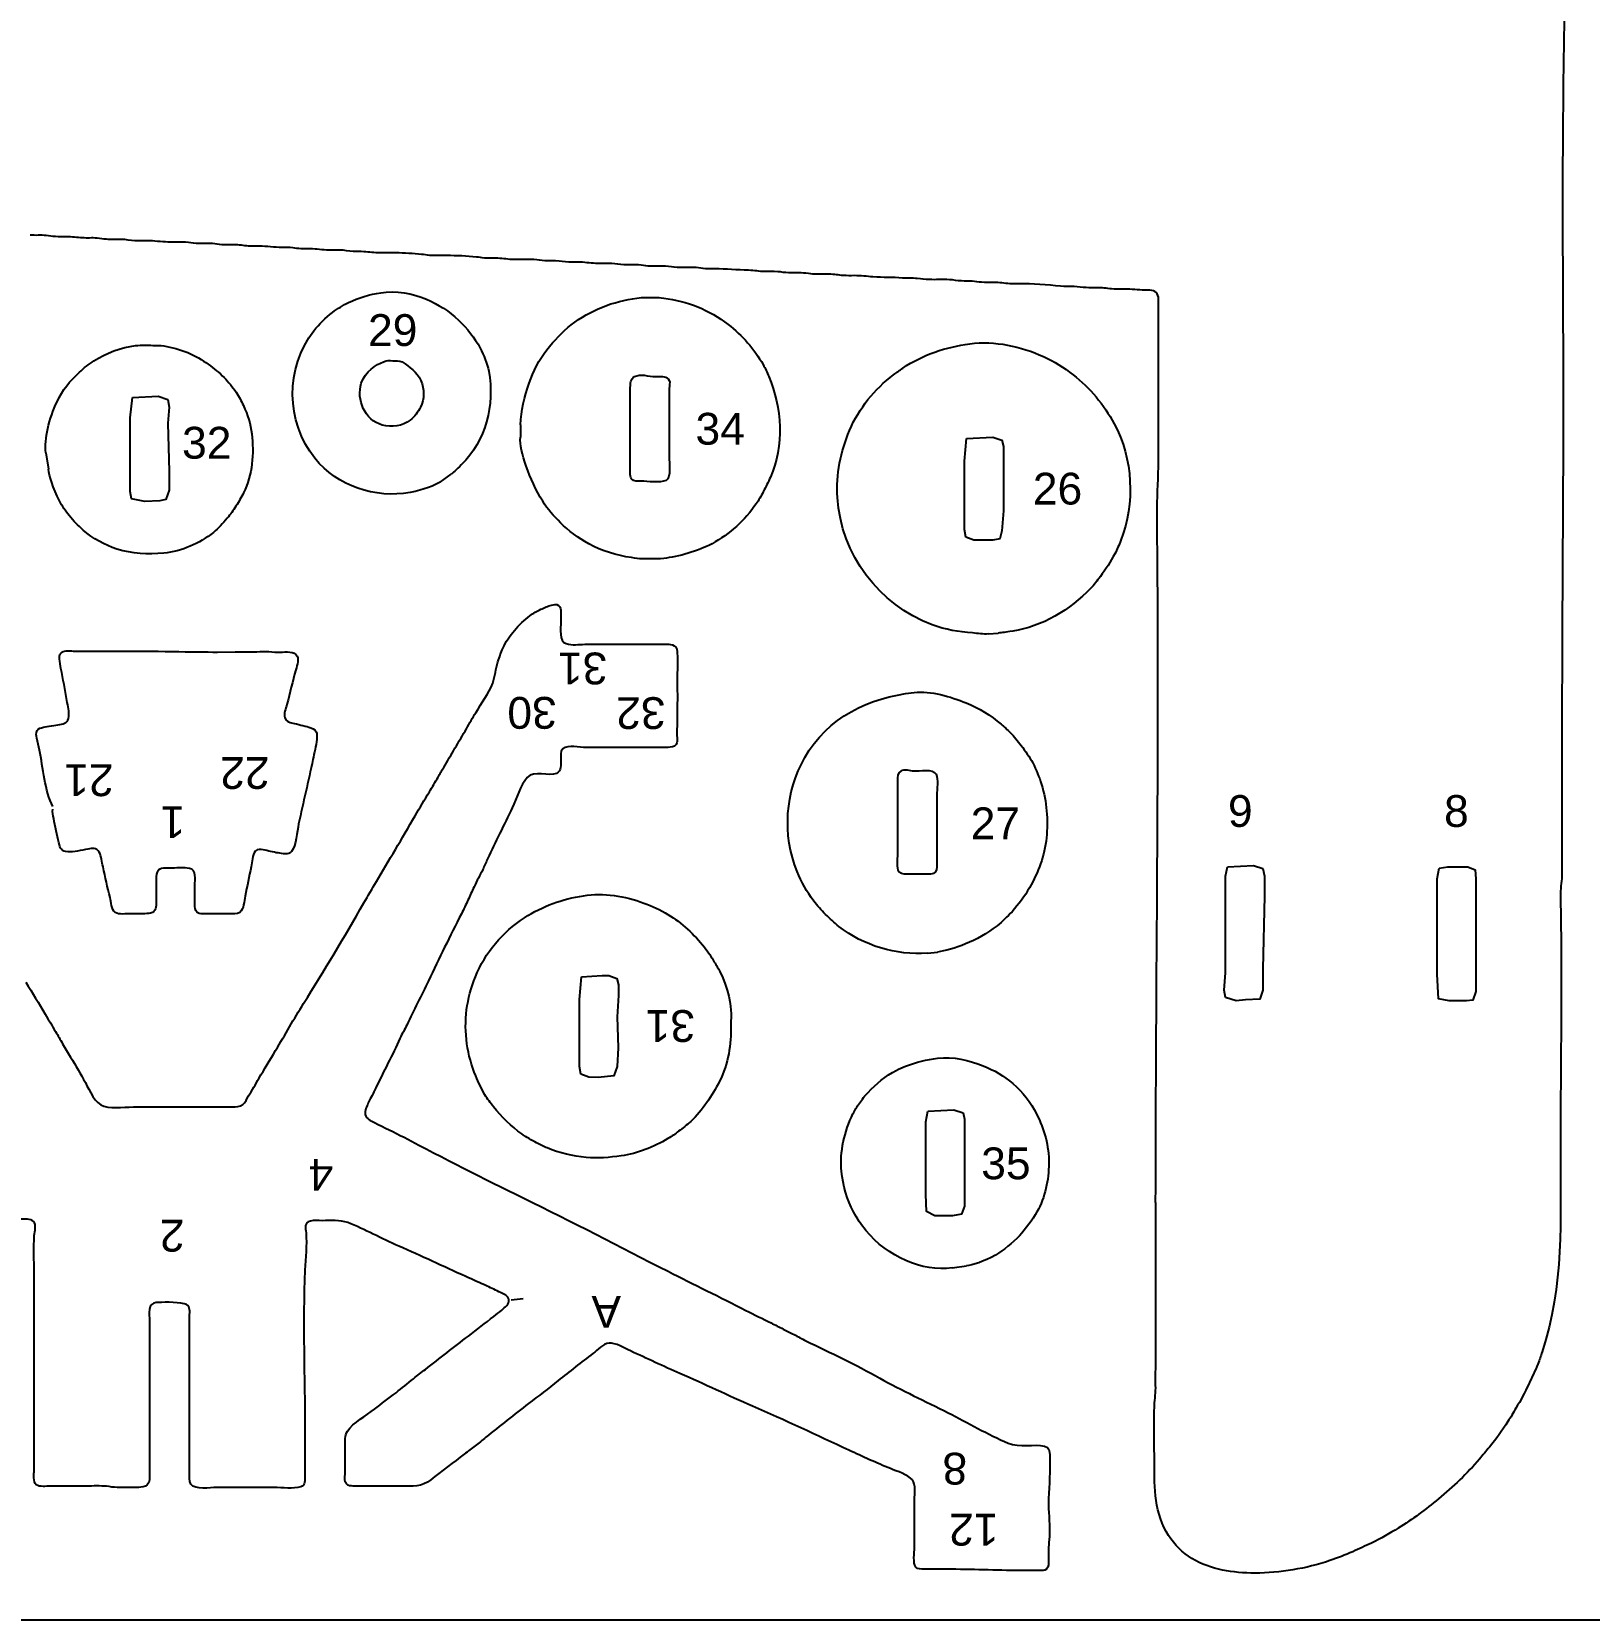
# Model space of a CAD drawing. Header units: millimetres. Extents: x 0 to 325, y 0 to 235.
# Drawn here: x 61.4 to 183.9, y 0 to 124.9 of the extents above; entities that cross this region are included whole.
import ezdxf
from ezdxf.enums import TextEntityAlignment as Align

# ---------------------------------------------------------------- set-up
doc = ezdxf.new("R2010")
doc.units = ezdxf.units.MM
for name, color, linetype in [('Cut', 7, 'Continuous'), ('Stege', 5, 'Continuous'), ('Text', 1, 'Continuous')]:
    doc.layers.add(name, color=color, linetype=linetype)
doc.styles.add('textstyle20', font='')
doc.styles.add('textstyle21', font='')
doc.styles.add('textstyle22', font='')
doc.styles.add('textstyle4', font='')
doc.styles.add('textstyle50', font='')
doc.styles.add('textstyle51', font='')
doc.styles.add('textstyle52', font='')
doc.styles.add('textstyle53', font='')
doc.styles.add('textstyle54', font='')
doc.styles.add('textstyle55', font='')
doc.styles.add('textstyle56', font='')
doc.styles.add('textstyle57', font='')
doc.styles.add('textstyle59', font='')
doc.styles.add('textstyle60', font='')
doc.styles.add('textstyle64', font='')
doc.styles.add('textstyle66', font='')
doc.styles.add('textstyle67', font='')
doc.styles.add('textstyle71', font='')
doc.styles.add('textstyle72', font='')
doc.styles.add('textstyle73', font='')
doc.styles.get('textstyle20').set_extended_font_data('Arial')
doc.styles.get('textstyle21').set_extended_font_data('Arial')
doc.styles.get('textstyle22').set_extended_font_data('Arial')
doc.styles.get('textstyle4').set_extended_font_data('Arial')
doc.styles.get('textstyle50').set_extended_font_data('Arial')
doc.styles.get('textstyle51').set_extended_font_data('Arial')
doc.styles.get('textstyle52').set_extended_font_data('Arial')
doc.styles.get('textstyle53').set_extended_font_data('Arial')
doc.styles.get('textstyle54').set_extended_font_data('Arial')
doc.styles.get('textstyle55').set_extended_font_data('Arial')
doc.styles.get('textstyle56').set_extended_font_data('Arial')
doc.styles.get('textstyle57').set_extended_font_data('Arial')
doc.styles.get('textstyle59').set_extended_font_data('Arial')
doc.styles.get('textstyle60').set_extended_font_data('Arial')
doc.styles.get('textstyle64').set_extended_font_data('Arial')
doc.styles.get('textstyle66').set_extended_font_data('Arial')
doc.styles.get('textstyle67').set_extended_font_data('Arial')
doc.styles.get('textstyle71').set_extended_font_data('Arial')
doc.styles.get('textstyle72').set_extended_font_data('Arial')
doc.styles.get('textstyle73').set_extended_font_data('Arial')

msp = doc.modelspace()

# ---------------------------------------------------------------- linework, layer by layer
at = {"layer": 'Cut'}
for p, q in [((136.66, 77.56), (137.4, 77.63)), ((325, 0), (0, 0))]:
    msp.add_line(p, q, dxfattribs=at)
for points in [[(69.3, 96.15), (71.34, 96.25), (72.08, 96.01), (72.19, 95.41), (72.09, 94.15), (72.19, 90.35), (72.19, 88.88), (71.94, 88.14), (71.45, 88.03), (70.29, 87.97), (69.24, 88.2), (69.13, 88.77), (69.13, 89.82), (69.13, 94.57)], [(134.93, 92.94), (136.98, 93.04), (137.71, 92.8), (137.82, 92.31), (137.82, 91.25), (137.82, 87.25), (137.71, 85.67), (137.55, 85.04), (136.98, 84.93), (135.5, 84.93), (134.87, 85.17), (134.76, 85.77), (134.76, 86.72), (134.76, 91.15)], [(155.46, 59.25), (157.5, 59.36), (158.24, 59.11), (158.35, 58.51), (158.35, 56.93), (158.24, 51.24), (158.24, 49.55), (158, 48.83), (156.87, 48.78), (156.13, 48.71), (155.29, 48.97), (155.19, 49.55), (155.29, 50.92), (155.29, 56.93), (155.29, 58.51)], [(172.11, 59.14), (172.79, 59.25), (173.42, 59.25), (174.37, 59.25), (174.94, 59.01), (175, 58.3), (175, 56.72), (175, 51.03), (175, 49.45), (174.76, 48.77), (174.26, 48.71), (172.89, 48.71), (172.05, 48.88), (171.95, 50.82), (171.95, 55.98), (171.95, 58.3)], [(104.64, 50.6), (106.27, 50.71), (106.79, 50.7), (107.42, 50.46), (107.53, 49.97), (107.53, 49.12), (107.43, 47.44), (107.52, 45.01), (107.43, 43.54), (107.18, 42.8), (105.95, 42.69), (105.21, 42.7), (104.58, 42.94), (104.47, 43.54), (104.47, 44.49), (104.47, 48.81)], [(131.87, 40.03), (133.92, 40.14), (134.65, 39.89), (134.76, 39.4), (134.76, 38.34), (134.76, 34.23), (134.76, 32.55), (134.52, 31.93), (133.81, 31.81), (133.08, 31.81), (132.44, 31.81), (131.77, 32.14), (131.71, 33.49), (131.71, 36.97), (131.71, 39.19)]]:
    msp.add_lwpolyline(points, close=True, dxfattribs=at)
for points in [[(111.52, 96.22), (111.52, 91.48)], [(108.47, 91.16), (108.47, 95.27)], [(110.07, 68.63), (105.01, 68.63)], [(129.52, 60.25), (129.52, 64.15)], [(132.58, 64.89), (132.58, 60.99)], [(149.81, 20.57), (149.81, 29.01), (149.81, 31.64)], [(61.57, 11.81), (61.57, 15.29), (61.57, 27.31)], [(99.1, 25.2), (100.05, 25.31)], [(70.64, 23.73), (70.64, 21.62), (70.64, 14.03)], [(73.8, 11.6), (73.8, 13.71), (73.8, 21.51)], [(65.69, 10.55), (62.84, 10.55)], [(90.46, 10.55), (87.61, 10.55)], [(130.83, 5.7), (130.83, 9.49)]]:
    msp.add_lwpolyline(points, dxfattribs=at)
for points in [[(182.07, 177.43), (182.07, 157.95), (182.09, 138.51), (181.87, 120.78)], [(181.85, 119.03), (181.74, 109.76), (181.9, 100.48), (181.85, 91.2)], [(62.52, 108.9), (62.11, 108.93), (61.67, 108.89), (61.26, 108.93)], [(63.26, 108.81), (63, 108.83), (62.79, 108.88), (62.52, 108.9)], [(64.1, 108.8), (63.81, 108.8), (63.55, 108.79), (63.26, 108.81)], [(65.37, 108.71), (64.93, 108.74), (64.58, 108.8), (64.1, 108.8)], [(66.53, 108.69), (66.1, 108.72), (65.77, 108.68), (65.37, 108.71)], [(67.27, 108.6), (67.01, 108.62), (66.8, 108.67), (66.53, 108.69)], [(68.43, 108.59), (68.02, 108.6), (67.63, 108.58), (67.27, 108.6)], [(69.48, 108.49), (69.14, 108.5), (68.8, 108.58), (68.43, 108.59)], [(70.22, 108.49), (69.95, 108.49), (69.74, 108.48), (69.48, 108.49)], [(71.9, 108.39), (71.33, 108.43), (70.84, 108.49), (70.22, 108.49)], [(73.49, 108.38), (72.96, 108.4), (72.41, 108.35), (71.9, 108.39)], [(74.33, 108.28), (74.04, 108.3), (73.78, 108.36), (73.49, 108.38)], [(75.59, 108.26), (75.15, 108.3), (74.76, 108.25), (74.33, 108.28)], [(76.33, 108.17), (76.07, 108.18), (75.85, 108.23), (75.59, 108.26)], [(77.28, 108.17), (76.93, 108.17), (76.65, 108.16), (76.33, 108.17)], [(78.44, 108.07), (78.05, 108.1), (77.7, 108.17), (77.28, 108.17)], [(79.28, 108.06), (78.99, 108.06), (78.72, 108.05), (78.44, 108.07)], [(81.08, 107.96), (80.46, 107.96), (79.89, 108.06), (79.28, 108.06)], [(81.92, 107.93), (81.66, 107.96), (81.34, 107.96), (81.08, 107.96)], [(82.55, 107.86), (82.32, 107.87), (82.13, 107.9), (81.92, 107.93)], [(83.29, 107.85), (83.02, 107.85), (82.81, 107.84), (82.55, 107.86)], [(84.77, 107.75), (84.25, 107.75), (83.81, 107.85), (83.29, 107.85)], [(85.61, 107.75), (85.32, 107.75), (85.07, 107.74), (84.77, 107.75)], [(86.66, 107.65), (86.3, 107.66), (85.98, 107.74), (85.61, 107.75)], [(87.51, 107.62), (87.22, 107.65), (86.95, 107.63), (86.66, 107.65)], [(88.77, 107.54), (88.34, 107.54), (87.95, 107.58), (87.51, 107.62)], [(90.04, 107.53), (89.58, 107.55), (89.19, 107.54), (88.77, 107.54)], [(92.04, 107.41), (91.42, 107.47), (90.67, 107.52), (90.04, 107.53)], [(92.67, 107.33), (92.45, 107.35), (92.26, 107.39), (92.04, 107.41)], [(94.04, 107.32), (93.59, 107.33), (93.09, 107.31), (92.67, 107.33)], [(96.36, 107.2), (95.67, 107.27), (94.75, 107.32), (94.04, 107.32)], [(96.99, 107.12), (96.77, 107.14), (96.58, 107.18), (96.36, 107.2)], [(98.05, 107.11), (97.67, 107.13), (97.34, 107.1), (96.99, 107.12)], [(99.31, 107.01), (98.88, 107.01), (98.48, 107.09), (98.05, 107.11)], [(100.89, 107), (100.36, 107.04), (99.84, 107.01), (99.31, 107.01)], [(101.74, 106.91), (101.45, 106.92), (101.19, 106.98), (100.89, 107)], [(102.58, 106.9), (102.29, 106.91), (102.03, 106.89), (101.74, 106.91)], [(103.64, 106.81), (103.27, 106.83), (102.98, 106.9), (102.58, 106.9)], [(104.37, 106.8), (104.12, 106.8), (103.89, 106.79), (103.64, 106.81)], [(105.74, 106.7), (105.28, 106.73), (104.85, 106.8), (104.37, 106.8)], [(107.01, 106.69), (106.58, 106.71), (106.17, 106.67), (105.74, 106.7)], [(107.96, 106.59), (107.63, 106.6), (107.36, 106.67), (107.01, 106.69)], [(109.33, 106.57), (108.75, 106.62), (108.45, 106.57), (107.96, 106.59)], [(110.07, 106.48), (109.79, 106.5), (109.6, 106.54), (109.33, 106.57)], [(111.23, 106.48), (110.8, 106.49), (110.43, 106.47), (110.07, 106.48)], [(112.17, 106.38), (111.85, 106.41), (111.56, 106.47), (111.23, 106.48)], [(113.65, 106.37), (113.16, 106.4), (112.66, 106.35), (112.17, 106.38)], [(114.39, 106.28), (114.13, 106.3), (113.91, 106.35), (113.65, 106.37)], [(115.13, 106.27), (114.87, 106.27), (114.64, 106.26), (114.39, 106.28)], [(117.76, 106.16), (116.9, 106.18), (115.98, 106.27), (115.13, 106.27)], [(119.03, 106.06), (118.58, 106.06), (118.27, 106.15), (117.76, 106.16)], [(120.08, 106.05), (119.65, 106.08), (119.43, 106.05), (119.03, 106.06)], [(120.92, 105.96), (120.62, 105.97), (120.39, 106.03), (120.08, 106.05)], [(122.29, 105.93), (121.77, 105.98), (121.4, 105.94), (120.92, 105.96)], [(123.03, 105.85), (122.76, 105.86), (122.57, 105.91), (122.29, 105.93)], [(124.09, 105.85), (123.71, 105.85), (123.37, 105.84), (123.03, 105.85)], [(125.25, 105.75), (124.83, 105.78), (124.55, 105.84), (124.09, 105.85)], [(126.09, 105.74), (125.8, 105.74), (125.53, 105.73), (125.25, 105.75)], [(127.56, 105.64), (127.07, 105.68), (126.61, 105.74), (126.09, 105.74)], [(129.88, 105.55), (129.09, 105.62), (128.35, 105.59), (127.56, 105.64)], [(131.04, 105.52), (130.65, 105.55), (130.27, 105.51), (129.88, 105.55)], [(131.99, 105.43), (131.65, 105.43), (131.39, 105.5), (131.04, 105.52)], [(133.57, 105.42), (133, 105.45), (132.51, 105.41), (131.99, 105.43)], [(134.52, 105.32), (134.2, 105.34), (133.93, 105.4), (133.57, 105.42)], [(135.37, 105.3), (135.03, 105.33), (134.84, 105.31), (134.52, 105.32)], [(136.1, 105.22), (135.83, 105.23), (135.64, 105.27), (135.37, 105.3)], [(137.05, 105.21), (136.7, 105.22), (136.43, 105.2), (136.1, 105.22)], [(138.32, 105.11), (137.92, 105.13), (137.51, 105.21), (137.05, 105.21)], [(139.06, 105.11), (138.79, 105.11), (138.58, 105.1), (138.32, 105.11)], [(142.32, 104.91), (141.27, 105.01), (140.12, 105.11), (139.06, 105.11)], [(86.31, 103.63), (87.09, 104.02), (87.98, 104.25), (88.84, 104.4)], [(88.84, 104.4), (89.97, 104.6), (91.39, 104.33), (92.43, 103.89)], [(92.43, 103.89), (93.35, 103.49), (94.23, 102.95), (94.96, 102.24)], [(103.83, 101.87), (105.33, 103.04), (107.13, 103.73), (108.99, 103.98)], [(108.99, 103.98), (109.45, 104.04), (109.89, 104.02), (110.36, 104.02)], [(110.36, 104.02), (110.63, 104.02), (110.83, 104.01), (111.1, 103.98)], [(111.1, 103.98), (112.96, 103.73), (114.68, 103.07), (116.16, 101.91)], [(143.38, 104.89), (143.01, 104.91), (142.68, 104.88), (142.32, 104.91)], [(144.33, 104.8), (144, 104.81), (143.73, 104.88), (143.38, 104.89)], [(145.17, 104.79), (144.86, 104.79), (144.62, 104.78), (144.33, 104.8)], [(146.33, 104.7), (145.93, 104.74), (145.59, 104.79), (145.17, 104.79)], [(147.17, 104.69), (146.89, 104.69), (146.61, 104.68), (146.33, 104.7)], [(148.75, 104.6), (148.22, 104.65), (147.71, 104.69), (147.17, 104.69)], [(149.85, 104.41), (149.59, 104.67), (149.13, 104.56), (148.75, 104.6)], [(150.02, 103.32), (150.02, 103.69), (150.1, 104.16), (149.85, 104.41)], [(83.57, 101.4), (84, 101.95), (84.48, 102.42), (85.05, 102.85)], [(85.05, 102.85), (85.45, 103.16), (85.86, 103.41), (86.31, 103.63)], [(150.02, 99.94), (150.02, 101.07), (150.02, 102.19), (150.02, 103.32)], [(83.66, 91.38), (81.36, 94.25), (81.31, 98.5), (83.57, 101.4)], [(94.96, 102.24), (95.64, 101.57), (96.21, 100.88), (96.67, 100.03)], [(101.91, 99.91), (102.48, 100.64), (103.1, 101.3), (103.83, 101.87)], [(116.16, 101.91), (117.28, 101.04), (118.22, 99.97), (118.92, 98.75)], [(66.28, 99.04), (67.22, 99.65), (68.43, 100.12), (69.55, 100.24)], [(69.55, 100.24), (70.07, 100.3), (70.45, 100.27), (70.92, 100.26)], [(70.92, 100.26), (71.22, 100.26), (71.48, 100.26), (71.77, 100.21)], [(71.77, 100.21), (72.4, 100.12), (73.06, 99.93), (73.66, 99.69)], [(96.67, 100.03), (96.96, 99.46), (97.21, 98.87), (97.33, 98.23)], [(129.91, 98.47), (131.51, 99.54), (133.28, 100.13), (135.18, 100.38)], [(135.18, 100.38), (137.15, 100.64), (139.2, 100.18), (140.98, 99.38)], [(150.02, 90.67), (150.05, 93.76), (150.02, 96.85), (150.02, 99.94)], [(65.13, 98.14), (65.49, 98.48), (65.87, 98.78), (66.28, 99.04)], [(73.66, 99.69), (74.22, 99.46), (74.81, 99.09), (75.25, 98.78)], [(75.25, 98.78), (75.76, 98.42), (76.12, 98.12), (76.51, 97.73)], [(87.31, 97.28), (87.6, 98.23), (88.5, 98.74), (89.05, 98.97)], [(89.05, 98.97), (89.35, 99.07), (89.52, 99.08), (89.79, 99.05)], [(89.79, 99.05), (90.03, 99.04), (90.3, 99.03), (90.53, 98.97)], [(90.53, 98.97), (91.11, 98.52), (91.68, 98.2), (91.99, 97.5)], [(100.51, 97.28), (100.82, 98.2), (101.3, 99.14), (101.91, 99.91)], [(118.92, 98.75), (119.09, 98.44), (119.23, 98.13), (119.37, 97.8)], [(140.98, 99.38), (141.82, 99.01), (142.59, 98.51), (143.3, 97.95)], [(63.37, 95.83), (63.78, 96.72), (64.41, 97.48), (65.13, 98.14)], [(76.51, 97.73), (76.86, 97.37), (77.17, 97), (77.46, 96.57)], [(91.99, 97.5), (92.29, 96.83), (92.28, 96.02), (91.96, 95.39)], [(97.33, 98.23), (97.83, 95.51), (97.12, 92.81), (95.17, 90.85)], [(108.47, 96.96), (108.48, 97.27), (108.48, 97.61), (108.81, 97.8)], [(108.81, 97.8), (109.24, 98.05), (109.89, 97.82), (110.47, 97.8)], [(110.47, 97.8), (110.8, 97.8), (111.23, 97.87), (111.46, 97.63)], [(111.46, 97.63), (111.61, 97.46), (111.57, 97.25), (111.55, 97.06)], [(119.37, 97.8), (120.39, 95.42), (120.59, 92.31), (119.5, 89.9)], [(127.17, 96), (127.75, 96.73), (128.44, 97.38), (129.18, 97.95)], [(129.18, 97.95), (129.42, 98.13), (129.66, 98.3), (129.91, 98.47)], [(143.3, 97.95), (144.65, 96.91), (145.71, 95.6), (146.54, 94.1)], [(77.46, 96.57), (77.69, 96.22), (77.87, 95.89), (78.04, 95.52)], [(88.95, 93.99), (87.58, 94.39), (86.9, 95.98), (87.31, 97.28)], [(99.83, 94.01), (99.87, 95.1), (100.16, 96.24), (100.51, 97.28)], [(108.47, 95.27), (108.47, 95.8), (108.45, 96.45), (108.47, 96.96)], [(111.55, 97.06), (111.53, 96.81), (111.52, 96.5), (111.52, 96.22)], [(62.5, 91.8), (62.34, 92.89), (62.75, 94.5), (63.37, 95.83)], [(78.04, 95.52), (78.37, 94.81), (78.6, 94.08), (78.69, 93.3)], [(91.96, 95.39), (91.77, 95), (91.5, 94.65), (91.16, 94.37)], [(125.72, 93.57), (126.07, 94.44), (126.6, 95.26), (127.17, 96)], [(91.16, 94.37), (90.56, 93.9), (89.68, 93.78), (88.95, 93.99)], [(146.54, 94.1), (148.02, 91.39), (148.2, 87.79), (147.05, 84.93)], [(78.69, 93.3), (78.88, 91.77), (78.75, 90.05), (78.05, 88.66)], [(101.58, 88), (100.53, 89.74), (99.74, 91.91), (99.82, 93.03)], [(124.76, 88.3), (124.63, 90.1), (125.04, 91.92), (125.72, 93.57)], [(91.16, 88.69), (88.39, 88.2), (85.43, 89.16), (83.66, 91.38)], [(111.52, 91.48), (111.52, 91.06), (111.72, 89.86), (111.28, 89.64)], [(181.85, 91.2), (181.81, 82.5), (181.75, 73.77), (181.75, 65.06)], [(63.57, 88.03), (63.04, 89.05), (62.74, 90.01), (62.7, 90.52)], [(95.17, 90.85), (94.8, 90.49), (94.44, 90.16), (94.37, 90.14)], [(108.47, 90.21), (108.46, 90.5), (108.47, 90.86), (108.47, 91.16)], [(108.57, 89.75), (108.46, 89.89), (108.47, 90.06), (108.47, 90.21)], [(149.91, 86.98), (149.9, 88.21), (150, 89.44), (150.02, 90.67)], [(93.5, 89.5), (93.17, 89.28), (92.17, 88.87), (91.16, 88.69)], [(109.31, 89.58), (109.07, 89.58), (108.73, 89.55), (108.57, 89.75)], [(111.28, 89.64), (110.8, 89.41), (109.84, 89.58), (109.31, 89.58)], [(118.93, 88.74), (118.76, 88.4), (118.58, 88.09), (118.37, 87.79)], [(119.5, 89.9), (119.32, 89.5), (119.13, 89.13), (118.93, 88.74)], [(64.32, 86.87), (64.04, 87.23), (63.78, 87.62), (63.57, 88.03)], [(77.45, 87.61), (77.24, 87.27), (77.01, 86.97), (76.76, 86.66)], [(78.05, 88.66), (77.87, 88.29), (77.67, 87.96), (77.45, 87.61)], [(102.98, 86.31), (102.47, 86.83), (101.96, 87.37), (101.58, 88)], [(118.37, 87.79), (117.48, 86.51), (116.28, 85.4), (114.9, 84.66)], [(132.23, 78.28), (128.01, 79.88), (125.07, 83.79), (124.76, 88.3)], [(65.44, 85.73), (65.01, 86.12), (64.68, 86.43), (64.32, 86.87)], [(76.76, 86.66), (76.43, 86.25), (76.07, 85.88), (75.67, 85.55)], [(105.2, 84.66), (104.38, 85.11), (103.63, 85.67), (102.98, 86.31)], [(149.81, 34.58), (149.81, 52.05), (150.12, 69.52), (149.91, 86.98)], [(68.08, 84.24), (67.11, 84.55), (66.19, 85.06), (65.44, 85.73)], [(75.67, 85.55), (74.59, 84.68), (73.17, 84.05), (71.77, 83.92)], [(71.77, 83.92), (70.5, 83.81), (69.3, 83.85), (68.08, 84.24)], [(108.57, 83.57), (107.39, 83.73), (106.25, 84.08), (105.2, 84.66)], [(114.9, 84.66), (113.83, 84.08), (112.22, 83.63), (111.1, 83.5)], [(146.59, 83.87), (146.28, 83.27), (145.86, 82.63), (145.45, 82.08)], [(147.05, 84.93), (146.91, 84.56), (146.77, 84.22), (146.59, 83.87)], [(109.41, 83.47), (109.1, 83.48), (108.92, 83.52), (108.57, 83.57)], [(110.15, 83.47), (109.89, 83.47), (109.68, 83.46), (109.41, 83.47)], [(111.1, 83.5), (110.73, 83.45), (110.52, 83.47), (110.15, 83.47)], [(145.45, 82.08), (145.2, 81.75), (144.96, 81.43), (144.67, 81.13)], [(144.67, 81.13), (143.09, 79.49), (140.84, 78.11), (138.56, 77.79)], [(98.45, 76.43), (98.92, 77.45), (99.68, 78.32), (100.58, 78.99)], [(100.58, 78.99), (100.84, 79.19), (101.12, 79.36), (101.42, 79.5)], [(101.42, 79.5), (101.7, 79.63), (102, 79.76), (102.26, 79.83)], [(102.26, 79.83), (102.42, 79.87), (102.65, 79.94), (102.83, 79.8)], [(102.83, 79.8), (103.01, 79.67), (102.99, 79.47), (103, 79.28)], [(103, 79.28), (103.01, 79.06), (103, 78.78), (103, 78.54)], [(103, 78.54), (103, 78), (102.86, 76.97), (103.43, 76.8)], [(135.39, 77.64), (134.31, 77.72), (133.25, 77.89), (132.23, 78.28)], [(136.66, 77.56), (136.23, 77.53), (135.83, 77.61), (135.39, 77.64)], [(63.66, 76.05), (63.86, 76.29), (64.31, 76.22), (64.63, 76.22)], [(64.63, 76.22), (65.68, 76.22), (66.74, 76.22), (67.79, 76.22)], [(67.79, 76.22), (70.99, 76.22), (74.2, 76.15), (75.99, 76.14)], [(78.86, 76.15), (79.18, 76.13), (79.5, 76.21), (79.81, 76.19)], [(80.76, 76.12), (81.16, 76.12), (81.87, 76.26), (82.17, 75.95)], [(98.06, 75.38), (98.18, 75.74), (98.29, 76.09), (98.45, 76.43)], [(103.43, 76.8), (103.95, 76.64), (104.35, 76.75), (104.9, 76.75)], [(104.9, 76.75), (105.17, 76.75), (105.48, 76.75), (105.74, 76.75)], [(105.74, 76.75), (106.05, 76.75), (106.26, 76.75), (106.59, 76.75)], [(106.59, 76.75), (107.67, 76.75), (108.77, 76.75), (109.85, 76.75)], [(109.85, 76.75), (110.33, 76.75), (110.86, 76.76), (111.33, 76.75)], [(111.33, 76.75), (111.55, 76.75), (111.75, 76.76), (111.93, 76.64)], [(111.93, 76.64), (112.16, 76.49), (112.16, 76.24), (112.17, 76.01)], [(63.57, 75.59), (63.56, 75.74), (63.54, 75.92), (63.66, 76.05)], [(63.68, 74.85), (63.64, 75.09), (63.58, 75.36), (63.57, 75.59)], [(77.39, 76.15), (77.9, 76.15), (78.34, 76.19), (78.86, 76.15)], [(79.81, 76.19), (80.14, 76.17), (80.4, 76.12), (80.76, 76.12)], [(82.31, 75.38), (82.29, 75.18), (82.22, 74.95), (82.16, 74.75)], [(82.17, 75.95), (82.34, 75.78), (82.33, 75.57), (82.31, 75.38)], [(97.65, 73.69), (97.85, 74.23), (97.87, 74.83), (98.06, 75.38)], [(112.17, 76.01), (112.19, 75.59), (112.18, 74.98), (112.17, 74.54)], [(64.15, 72.32), (64.01, 73.17), (63.84, 74.01), (63.68, 74.85)], [(82.16, 74.75), (81.9, 73.84), (81.69, 72.92), (81.46, 72.01)], [(112.17, 74.54), (112.17, 74.17), (112.16, 73.92), (112.16, 73.59)], [(96.32, 71.37), (96.76, 72.11), (97.34, 72.89), (97.65, 73.69)], [(112.16, 73.59), (112.16, 73.38), (112.17, 73.23), (112.17, 73.06)], [(112.17, 73.06), (112.18, 72.8), (112.17, 72.4), (112.17, 72.11)], [(122.2, 67.84), (124, 71.01), (127.27, 72.58), (130.79, 72.96)], [(130.79, 72.96), (132.13, 73.1), (133.67, 72.64), (134.9, 72.14)], [(64.3, 71.06), (64.35, 71.47), (64.22, 71.89), (64.15, 72.32)], [(81.46, 72.01), (81.37, 71.65), (81.19, 71.31), (81.28, 70.98)], [(95.58, 70.11), (95.83, 70.54), (96.07, 70.96), (96.32, 71.37)], [(112.17, 72.11), (112.17, 71.8), (112.16, 71.58), (112.16, 71.27)], [(112.16, 71.27), (112.16, 70.93), (112.18, 70.68), (112.16, 70.32)], [(134.9, 72.14), (135.88, 71.74), (136.84, 71.15), (137.64, 70.46)], [(61.79, 69.37), (61.75, 69.55), (61.69, 69.78), (61.8, 69.96)], [(61.8, 69.96), (61.91, 70.15), (62.11, 70.18), (62.31, 70.22)], [(62.31, 70.22), (62.62, 70.29), (63.26, 70.37), (63.58, 70.44)], [(63.58, 70.44), (63.96, 70.52), (64.24, 70.61), (64.3, 71.06)], [(81.28, 70.98), (81.35, 70.7), (81.67, 70.62), (81.92, 70.56)], [(81.92, 70.56), (82.29, 70.46), (82.82, 70.34), (83.18, 70.23)], [(83.18, 70.23), (83.4, 70.16), (83.66, 70.1), (83.77, 69.87)], [(93.79, 67.05), (94.37, 68.06), (94.98, 69.08), (95.58, 70.11)], [(112.16, 70.32), (112.13, 70.03), (112.14, 69.64), (112.15, 69.37)], [(137.64, 70.46), (137.88, 70.25), (138.13, 70.04), (138.36, 69.81)], [(61.98, 68.42), (61.91, 68.73), (61.84, 69.07), (61.79, 69.37)], [(83.8, 69.27), (83.75, 68.75), (83.61, 68.19), (83.5, 67.68)], [(83.77, 69.87), (83.85, 69.68), (83.82, 69.47), (83.8, 69.27)], [(105.01, 68.63), (104.47, 68.63), (103.58, 68.85), (103.17, 68.53)], [(112.07, 68.88), (111.92, 68.65), (111.66, 68.65), (111.44, 68.64)], [(112.15, 69.37), (112.16, 69.21), (112.17, 69.04), (112.07, 68.88)], [(138.36, 69.81), (138.68, 69.5), (138.95, 69.15), (139.22, 68.79)], [(139.22, 68.79), (139.55, 68.34), (139.87, 67.91), (140.13, 67.42)], [(63.05, 63.99), (62.39, 65.19), (62.3, 67.06), (61.98, 68.42)], [(83.5, 67.68), (83.15, 65.99), (82.73, 64.32), (82.38, 62.62)], [(103, 67.68), (103, 67.26), (103.09, 66.8), (102.67, 66.6)], [(103.17, 68.53), (102.93, 68.34), (103, 67.95), (103, 67.68)], [(111.44, 68.64), (111.02, 68.62), (110.49, 68.63), (110.07, 68.63)], [(121.6, 58.88), (120.41, 61.77), (120.66, 65.14), (122.2, 67.84)], [(92.67, 65.15), (92.9, 65.54), (93.12, 65.93), (93.35, 66.31)], [(93.35, 66.31), (93.5, 66.57), (93.64, 66.8), (93.79, 67.05)], [(100.36, 66.28), (99.8, 65.63), (99.54, 64.66), (99.18, 63.89)], [(102.67, 66.6), (102.08, 66.34), (100.87, 66.86), (100.36, 66.28)], [(129.52, 66.05), (129.53, 66.3), (129.52, 66.63), (129.77, 66.78)], [(129.77, 66.78), (130.07, 66.98), (130.4, 66.81), (130.79, 66.79)], [(130.79, 66.79), (131.2, 66.77), (132.29, 66.99), (132.52, 66.54)], [(132.52, 66.54), (132.73, 66.11), (132.58, 65.36), (132.58, 64.89)], [(140.13, 67.42), (140.41, 66.89), (140.64, 66.31), (140.82, 65.73)], [(91.54, 63.26), (91.91, 63.9), (92.28, 64.53), (92.67, 65.15)], [(129.52, 64.15), (129.52, 64.76), (129.51, 65.44), (129.52, 66.05)], [(140.82, 65.73), (141.24, 64.39), (141.34, 62.92), (141.21, 61.52)], [(181.75, 65.06), (181.75, 62.88), (181.77, 60.7), (181.75, 58.52)], [(63.11, 63.05), (63.07, 63.28), (62.98, 63.56), (63.04, 63.78)], [(99.18, 63.89), (98.55, 62.56), (97.85, 61.21), (97.24, 59.88)], [(63.52, 61.15), (63.37, 61.75), (63.22, 62.43), (63.11, 63.05)], [(82.38, 62.62), (82.25, 61.98), (82.21, 60.93), (81.82, 60.45)], [(89.99, 60.62), (90.51, 61.49), (91.03, 62.37), (91.54, 63.26)], [(141.21, 61.52), (141.07, 60.11), (140.57, 58.82), (139.88, 57.61)], [(64.21, 60.42), (63.71, 60.45), (63.62, 60.7), (63.52, 61.15)], [(65.79, 60.64), (65.3, 60.55), (64.68, 60.39), (64.21, 60.42)], [(66.69, 60.39), (66.48, 60.79), (66.16, 60.71), (65.79, 60.64)], [(66.99, 59.25), (66.9, 59.64), (66.88, 60.06), (66.69, 60.39)], [(78.97, 60.47), (78.73, 60.18), (78.71, 59.62), (78.64, 59.25)], [(79.6, 60.58), (79.38, 60.62), (79.13, 60.68), (78.97, 60.47)], [(80.76, 60.34), (80.4, 60.39), (79.95, 60.52), (79.6, 60.58)], [(81.82, 60.45), (81.59, 60.16), (81.09, 60.29), (80.76, 60.34)], [(88.5, 58.09), (88.99, 58.94), (89.49, 59.78), (89.99, 60.62)], [(129.63, 58.84), (129.38, 59.15), (129.52, 59.87), (129.52, 60.25)], [(132.58, 60.99), (132.58, 60.5), (132.59, 59.88), (132.58, 59.41)], [(67.54, 56.83), (67.34, 57.63), (67.17, 58.44), (66.99, 59.25)], [(71.34, 58.98), (71.16, 58.81), (71.17, 58.53), (71.17, 58.3)], [(71.9, 59.14), (71.69, 59.13), (71.5, 59.14), (71.34, 58.98)], [(72.43, 59.15), (72.26, 59.15), (72.08, 59.15), (71.9, 59.14)], [(73.8, 59.13), (73.29, 59.22), (72.94, 59.15), (72.43, 59.15)], [(74.22, 57.78), (74.22, 58.25), (74.36, 59.03), (73.8, 59.13)], [(78.64, 59.25), (78.49, 58.48), (78.32, 57.71), (78.17, 56.93)], [(96.86, 59.04), (96.65, 58.58), (96.4, 58.14), (96.18, 57.67)], [(97.24, 59.88), (97.11, 59.6), (97, 59.33), (96.86, 59.04)], [(122.9, 56.56), (122.36, 57.29), (121.94, 58.05), (121.6, 58.88)], [(130.47, 58.67), (130.21, 58.67), (129.81, 58.61), (129.63, 58.84)], [(132.33, 58.73), (132.18, 58.66), (132.03, 58.67), (131.84, 58.67)], [(132.58, 59.41), (132.57, 59.17), (132.6, 58.86), (132.33, 58.73)], [(71.17, 58.3), (71.16, 57.81), (71.17, 57.22), (71.17, 56.72)], [(74.22, 56.3), (74.22, 56.74), (74.22, 57.32), (74.22, 57.78)], [(87.51, 56.41), (87.84, 56.98), (88.17, 57.52), (88.5, 58.09)], [(96.18, 57.67), (96, 57.31), (95.87, 56.97), (95.7, 56.62)], [(131.84, 58.67), (131.43, 58.66), (130.89, 58.67), (130.47, 58.67)], [(139.88, 57.61), (139.49, 56.92), (139.04, 56.32), (138.5, 55.72)], [(181.75, 58.52), (181.74, 57.99), (181.63, 57.48), (181.64, 56.94)], [(67.95, 55.67), (67.65, 55.89), (67.63, 56.49), (67.54, 56.83)], [(71.17, 56.72), (71.17, 56.41), (71.22, 55.97), (71, 55.74)], [(74.39, 55.67), (74.21, 55.82), (74.23, 56.1), (74.22, 56.3)], [(78.17, 56.93), (78.09, 56.57), (78.08, 55.9), (77.75, 55.67)], [(82.77, 48.5), (84.39, 51.08), (85.97, 53.73), (87.51, 56.41)], [(95.7, 56.62), (95.53, 56.26), (95.36, 55.92), (95.18, 55.56)], [(100.15, 55.24), (101.6, 56.17), (103.11, 56.72), (104.79, 56.98)], [(104.79, 56.98), (106.34, 57.23), (108.08, 56.95), (109.53, 56.4)], [(109.53, 56.4), (110.2, 56.16), (110.84, 55.87), (111.43, 55.51)], [(123.83, 55.51), (123.5, 55.84), (123.18, 56.17), (122.9, 56.56)], [(181.64, 56.94), (181.8, 50.33), (181.64, 43.65), (181.64, 37.02)], [(69.16, 55.56), (68.81, 55.56), (68.25, 55.46), (67.95, 55.67)], [(70.43, 55.57), (70.03, 55.54), (69.57, 55.56), (69.16, 55.56)], [(71, 55.74), (70.84, 55.59), (70.64, 55.58), (70.43, 55.57)], [(75.07, 55.56), (74.82, 55.56), (74.58, 55.52), (74.39, 55.67)], [(76.96, 55.56), (76.36, 55.56), (75.67, 55.56), (75.07, 55.56)], [(77.75, 55.67), (77.54, 55.52), (77.21, 55.56), (76.96, 55.56)], [(95.18, 55.56), (94.3, 53.81), (93.42, 52.05), (92.59, 50.29)], [(96.28, 50.6), (97.05, 52.49), (98.42, 54.13), (100.15, 55.24)], [(111.43, 55.51), (112.52, 54.84), (113.51, 53.93), (114.31, 52.92)], [(124.88, 54.56), (124.5, 54.86), (124.17, 55.17), (123.83, 55.51)], [(138.5, 55.72), (138.13, 55.31), (137.75, 54.97), (137.32, 54.62)], [(131.84, 52.47), (129.41, 52.24), (126.79, 53.07), (124.88, 54.56)], [(137.32, 54.62), (135.77, 53.36), (133.84, 52.75), (132.64, 52.55)], [(114.31, 52.92), (114.6, 52.56), (114.86, 52.15), (115.08, 51.76)], [(115.08, 51.76), (115.23, 51.51), (115.37, 51.29), (115.51, 51.02)], [(60.93, 50.19), (61.41, 49.34), (61.97, 48.48), (62.45, 47.66)], [(92.59, 50.29), (92.04, 49.13), (91.44, 47.98), (90.89, 46.81)], [(95.62, 45.33), (95.36, 47.13), (95.6, 48.92), (96.28, 50.6)], [(115.51, 51.02), (116.2, 49.72), (116.39, 48.27), (116.4, 47.72)], [(62.45, 47.66), (62.72, 47.18), (62.98, 46.75), (63.26, 46.29)], [(80.57, 44.81), (81.31, 46.04), (82.01, 47.29), (82.77, 48.5)], [(63.26, 46.29), (63.45, 45.97), (63.62, 45.66), (63.81, 45.34)], [(90.89, 46.81), (90.71, 46.43), (90.52, 46.14), (90.35, 45.76)], [(116.39, 46.8), (116.39, 45.27), (116.21, 43.76), (115.49, 42.38)], [(63.81, 45.34), (64.02, 44.98), (64.23, 44.64), (64.44, 44.28)], [(90.35, 45.76), (89.79, 44.49), (89.03, 43.11), (88.45, 41.86)], [(96.31, 42.8), (95.99, 43.6), (95.74, 44.47), (95.62, 45.33)], [(64.44, 44.28), (64.84, 43.62), (65.23, 42.96), (65.6, 42.28)], [(79.25, 42.6), (79.7, 43.36), (80.11, 44.05), (80.57, 44.81)], [(130.12, 43.57), (130.94, 43.9), (131.79, 44.09), (132.65, 44.2)], [(132.65, 44.2), (133.83, 44.36), (135.16, 44.02), (136.24, 43.59)], [(78.44, 41.23), (78.69, 41.66), (79, 42.16), (79.25, 42.6)], [(96.65, 42.06), (96.53, 42.31), (96.42, 42.55), (96.31, 42.8)], [(127.18, 41.51), (127.81, 42.18), (128.58, 42.8), (129.39, 43.24)], [(129.39, 43.24), (129.63, 43.38), (129.87, 43.47), (130.12, 43.57)], [(136.24, 43.59), (137.09, 43.26), (137.86, 42.81), (138.56, 42.21)], [(65.6, 42.28), (65.93, 41.69), (66.36, 40.6), (67.06, 40.42)], [(77.98, 40.55), (78.19, 40.72), (78.31, 40.99), (78.44, 41.23)], [(88.45, 41.86), (88.26, 41.44), (88.05, 41.11), (87.86, 40.7)], [(97.04, 41.32), (96.89, 41.57), (96.77, 41.81), (96.65, 42.06)], [(97.71, 40.37), (97.46, 40.68), (97.24, 40.98), (97.04, 41.32)], [(115.49, 42.38), (114.9, 41.23), (114.16, 40.12), (113.22, 39.22)], [(126.49, 40.66), (126.7, 40.96), (126.93, 41.24), (127.18, 41.51)], [(138.56, 42.21), (139.33, 41.55), (139.97, 40.72), (140.43, 39.82)], [(67.06, 40.42), (67.83, 40.22), (68.89, 40.38), (69.69, 40.38)], [(69.69, 40.38), (71.55, 40.38), (73.4, 40.38), (75.28, 40.38)], [(75.28, 40.38), (75.91, 40.38), (76.54, 40.38), (77.18, 40.38)], [(77.18, 40.38), (77.45, 40.38), (77.75, 40.37), (77.98, 40.55)], [(87.86, 40.7), (87.74, 40.42), (87.54, 40.07), (87.62, 39.76)], [(99.94, 38.24), (99.11, 38.84), (98.34, 39.58), (97.71, 40.37)], [(125.99, 39.82), (126.14, 40.13), (126.29, 40.39), (126.49, 40.66)], [(87.62, 39.76), (87.7, 39.42), (88.06, 39.29), (88.35, 39.14)], [(88.35, 39.14), (89.12, 38.75), (89.89, 38.39), (90.67, 37.98)], [(113.22, 39.22), (112.92, 38.94), (112.6, 38.7), (112.27, 38.46)], [(125.08, 35.29), (124.93, 36.84), (125.32, 38.43), (125.99, 39.82)], [(140.43, 39.82), (141.05, 38.59), (141.41, 37.32), (141.4, 35.92)], [(90.67, 37.98), (93.77, 36.35), (96.9, 34.74), (100.05, 33.21)], [(101.1, 37.55), (100.7, 37.76), (100.31, 37.97), (99.94, 38.24)], [(101.94, 37.14), (101.65, 37.26), (101.38, 37.4), (101.1, 37.55)], [(111.43, 37.88), (110.3, 37.19), (109.05, 36.71), (107.74, 36.52)], [(112.27, 38.46), (112, 38.25), (111.73, 38.06), (111.43, 37.88)], [(105, 36.39), (103.97, 36.49), (102.89, 36.73), (101.94, 37.14)], [(107.74, 36.52), (106.84, 36.39), (105.91, 36.3), (105, 36.39)], [(181.64, 37.02), (181.64, 31.62), (181.94, 26.28), (180.2, 21.1)], [(126.03, 32.12), (125.53, 33.06), (125.19, 34.22), (125.08, 35.29)], [(141.4, 35.92), (141.39, 34.64), (141.11, 33.23), (140.46, 32.12)], [(149.8, 32.91), (149.77, 33.36), (149.86, 34.34), (149.81, 34.58)], [(100.05, 33.21), (103.87, 31.35), (107.65, 29.38), (111.44, 27.44)], [(149.81, 31.64), (149.81, 32.04), (149.83, 32.52), (149.8, 32.91)], [(61.51, 31.36), (61.28, 31.6), (60.82, 31.53), (60.52, 31.53)], [(61.58, 30.26), (61.61, 30.6), (61.79, 31.08), (61.51, 31.36)], [(83.3, 31.39), (82.8, 31.25), (82.92, 30.88), (82.96, 30.47)], [(84.24, 31.42), (83.9, 31.42), (83.59, 31.47), (83.3, 31.39)], [(86.24, 31.27), (85.62, 31.5), (84.9, 31.42), (84.24, 31.42)], [(90.25, 29.42), (88.91, 30), (87.6, 30.75), (86.24, 31.27)], [(127, 30.65), (126.62, 31.1), (126.31, 31.61), (126.03, 32.12)], [(140.46, 32.12), (140.07, 31.46), (139.62, 30.79), (139.08, 30.23)], [(61.57, 27.31), (61.57, 28.29), (61.52, 29.29), (61.58, 30.26)], [(82.96, 30.47), (83.04, 29.49), (82.92, 28.5), (82.87, 27.52)], [(133.79, 27.71), (131.44, 27.38), (128.71, 28.59), (127, 30.65)], [(139.08, 30.23), (138.53, 29.65), (137.87, 29.12), (137.19, 28.71)], [(95.52, 27.03), (93.76, 27.83), (92.03, 28.65), (90.25, 29.42)], [(82.87, 27.52), (82.69, 23.36), (82.87, 19.14), (82.87, 14.98)], [(137.19, 28.71), (136.28, 28.17), (135.37, 27.95), (134.92, 27.87)], [(97.2, 26.27), (96.64, 26.52), (96.08, 26.77), (95.52, 27.03)], [(98.26, 25.77), (97.91, 25.94), (97.56, 26.11), (97.2, 26.27)], [(111.44, 27.44), (113.46, 26.41), (115.54, 25.41), (117.55, 24.37)], [(71.38, 24.99), (71.1, 24.98), (70.84, 24.97), (70.7, 24.66)], [(73.56, 24.82), (73.15, 25.03), (71.89, 25.01), (71.38, 24.99)], [(98.92, 25.2), (98.88, 25.52), (98.55, 25.64), (98.26, 25.77)], [(98.36, 24.39), (98.6, 24.6), (98.96, 24.88), (98.92, 25.2)], [(70.7, 24.66), (70.57, 24.36), (70.64, 24.08), (70.64, 23.73)], [(73.8, 23.94), (73.8, 24.25), (73.88, 24.66), (73.56, 24.82)], [(73.8, 21.51), (73.8, 22.31), (73.8, 23.14), (73.8, 23.94)], [(95.73, 22.34), (96.4, 22.86), (97.07, 23.38), (97.73, 23.89)], [(97.73, 23.89), (97.94, 24.06), (98.16, 24.21), (98.36, 24.39)], [(117.55, 24.37), (118.22, 24.03), (118.9, 23.71), (119.55, 23.38)], [(119.55, 23.38), (119.87, 23.21), (120.18, 23.06), (120.5, 22.9)], [(120.5, 22.9), (120.8, 22.76), (121.06, 22.62), (121.35, 22.47)], [(94.04, 21.04), (94.61, 21.47), (95.16, 21.91), (95.73, 22.34)], [(106.8, 21.79), (106.33, 21.75), (105.89, 21.25), (105.53, 20.97)], [(108.48, 21.18), (108.04, 21.39), (107.3, 21.84), (106.8, 21.79)], [(121.35, 22.47), (121.66, 22.3), (121.97, 22.13), (122.29, 21.97)], [(122.29, 21.97), (124.23, 21.04), (126.23, 20.09), (128.09, 19.04)], [(92.36, 19.73), (92.92, 20.16), (93.48, 20.61), (94.04, 21.04)], [(105.53, 20.97), (104.61, 20.27), (103.69, 19.57), (102.79, 18.84)], [(112.38, 19.4), (111.08, 19.97), (109.78, 20.58), (108.48, 21.18)], [(149.8, 18.47), (149.78, 19.14), (149.81, 19.88), (149.81, 20.57)], [(179.87, 20.15), (179.64, 19.62), (179.4, 19.1), (179.15, 18.57)], [(180.2, 21.1), (180.09, 20.77), (180.01, 20.47), (179.87, 20.15)], [(90.04, 17.89), (90.5, 18.26), (90.94, 18.61), (91.41, 18.99)], [(91.41, 18.99), (91.73, 19.25), (92.03, 19.49), (92.36, 19.73)], [(102.79, 18.84), (102.03, 18.22), (101.24, 17.64), (100.47, 17.04)], [(118.08, 16.83), (116.17, 17.66), (114.29, 18.58), (112.38, 19.4)], [(128.09, 19.04), (129.83, 18.07), (131.68, 17.22), (133.47, 16.32)], [(88.35, 16.6), (88.91, 17.04), (89.47, 17.45), (90.04, 17.89)], [(149.71, 16.88), (149.73, 17.43), (149.82, 17.93), (149.8, 18.47)], [(179.15, 18.57), (178.85, 17.91), (178.51, 17.29), (178.14, 16.67)], [(86.21, 14.86), (86.69, 15.57), (87.68, 16.08), (88.35, 16.6)], [(100.47, 17.04), (99.35, 16.17), (98.21, 15.29), (97.1, 14.39)], [(125.67, 13.37), (123.15, 14.55), (120.62, 15.72), (118.08, 16.83)], [(133.47, 16.32), (135.04, 15.53), (136.58, 14.62), (138.21, 13.92)], [(149.7, 12.35), (149.7, 13.86), (149.64, 15.38), (149.71, 16.88)], [(178.14, 16.67), (177.93, 16.31), (177.74, 15.96), (177.51, 15.62)], [(177.51, 15.62), (177.05, 14.92), (176.59, 14.25), (176.06, 13.62)], [(70.64, 14.03), (70.64, 13.19), (70.64, 12.34), (70.64, 11.5)], [(82.87, 14.98), (82.87, 13.79), (82.87, 12.57), (82.87, 11.39)], [(86.03, 13.71), (86.03, 14.1), (85.99, 14.52), (86.21, 14.86)], [(97.1, 14.39), (96.81, 14.15), (96.55, 13.93), (96.26, 13.71)], [(138.21, 13.92), (139.06, 13.56), (140.28, 13.89), (141.05, 13.68)], [(86.03, 11.5), (86.03, 12.23), (86.03, 12.98), (86.03, 13.71)], [(95.41, 13.07), (94.58, 12.42), (93.6, 11.7), (92.78, 11.05)], [(96.26, 13.71), (95.97, 13.5), (95.7, 13.28), (95.41, 13.07)], [(128.94, 11.92), (127.84, 12.37), (126.74, 12.87), (125.67, 13.37)], [(141.05, 13.68), (141.44, 13.57), (141.46, 13.32), (141.48, 12.97)], [(141.48, 12.97), (141.49, 12.68), (141.48, 12.33), (141.48, 12.02)], [(175.27, 12.67), (174.32, 11.55), (173.17, 10.48), (172.05, 9.55)], [(176.06, 13.62), (175.8, 13.3), (175.54, 12.98), (175.27, 12.67)], [(61.74, 10.66), (61.46, 10.88), (61.57, 11.5), (61.57, 11.81)], [(70.64, 11.5), (70.64, 11.18), (70.7, 10.86), (70.47, 10.65)], [(73.91, 10.69), (73.75, 10.94), (73.8, 11.32), (73.8, 11.6)], [(82.87, 11.39), (82.87, 11.03), (82.93, 10.59), (82.54, 10.48)], [(86.14, 10.72), (85.97, 10.93), (86.03, 11.21), (86.03, 11.5)], [(130.66, 11.03), (130.31, 11.46), (129.44, 11.71), (128.94, 11.92)], [(141.48, 12.02), (141.48, 10.95), (141.34, 9.83), (141.38, 8.76)], [(150.81, 6.66), (149.72, 8.35), (149.7, 10.4), (149.7, 12.35)], [(62.84, 10.55), (62.53, 10.55), (62, 10.45), (61.74, 10.66)], [(67.27, 10.53), (66.78, 10.58), (66.19, 10.55), (65.69, 10.55)], [(68.11, 10.44), (67.79, 10.45), (67.57, 10.5), (67.27, 10.53)], [(70.47, 10.65), (70.29, 10.48), (70.01, 10.47), (69.8, 10.45)], [(75.91, 10.44), (75.44, 10.44), (74.22, 10.23), (73.91, 10.69)], [(80.44, 10.44), (78.93, 10.44), (77.42, 10.44), (75.91, 10.44)], [(82.54, 10.48), (81.96, 10.31), (81.12, 10.44), (80.44, 10.44)], [(86.66, 10.55), (86.5, 10.56), (86.27, 10.55), (86.14, 10.72)], [(87.61, 10.55), (87.31, 10.55), (86.95, 10.54), (86.66, 10.55)], [(92.78, 11.05), (92.04, 10.46), (91.37, 10.55), (90.46, 10.55)], [(130.83, 9.49), (130.83, 9.94), (130.96, 10.67), (130.66, 11.03)], [(141.38, 8.76), (141.42, 7.98), (141.51, 7.09), (141.42, 6.33)], [(172.05, 9.55), (171.04, 8.71), (170.01, 7.93), (168.89, 7.25)], [(141.42, 6.33), (141.36, 5.83), (141.38, 5.24), (141.37, 4.75)], [(152.65, 4.86), (151.91, 5.31), (151.28, 5.93), (150.81, 6.66)], [(168.89, 7.25), (168.2, 6.83), (167.51, 6.43), (166.78, 6.06)], [(130.94, 4.18), (130.68, 4.51), (130.83, 5.3), (130.83, 5.7)], [(165.3, 5.39), (164.74, 5.15), (164.1, 4.89), (163.51, 4.69)], [(166.04, 5.73), (165.79, 5.61), (165.56, 5.5), (165.3, 5.39)], [(166.78, 6.06), (166.53, 5.94), (166.29, 5.85), (166.04, 5.73)], [(131.57, 4.01), (131.36, 4.02), (131.09, 4), (130.94, 4.18)], [(133.36, 4.01), (132.77, 4.01), (132.16, 4), (131.57, 4.01)], [(139.16, 3.91), (137.22, 3.91), (135.3, 4.01), (133.36, 4.01)], [(140.64, 3.91), (140.19, 3.9), (139.62, 3.91), (139.16, 3.91)], [(141.21, 4.02), (141.04, 3.88), (140.85, 3.91), (140.64, 3.91)], [(141.37, 4.75), (141.37, 4.53), (141.41, 4.18), (141.21, 4.02)], [(157.61, 3.71), (155.89, 3.71), (154.15, 3.95), (152.65, 4.86)], [(163.51, 4.69), (161.62, 4.06), (159.61, 3.71), (157.61, 3.71)]]:
    msp.add_open_spline(points, degree=3, dxfattribs=at)
at = {"layer": 'Stege'}
for p, q in [((181.87, 120.78), (181.85, 119.03)), ((99.83, 94.01), (99.82, 93.03)), ((62.5, 91.8), (62.7, 90.52)), ((93.5, 89.5), (94.37, 90.14)), ((75.99, 76.14), (77.39, 76.15)), ((131.84, 52.47), (132.64, 52.55)), ((116.4, 47.72), (116.39, 46.8)), ((133.79, 27.71), (134.92, 27.87))]:
    msp.add_line(p, q, dxfattribs=at)
for points in [[(138.56, 77.79), (137.92, 77.7), (137.76, 77.66), (137.4, 77.63)], [(69.8, 10.45), (69.29, 10.42), (68.64, 10.43), (68.11, 10.44)]]:
    msp.add_open_spline(points, degree=3, dxfattribs=at)

# ---------------------------------------------------------------- texts
at = {"layer": 'Text'}
for s, style, p in [('29', 'textstyle22', (89.78, 101.46)), ('34', 'textstyle53', (115.54, 93.7)), ('32', 'textstyle64', (75.15, 92.6)), ('26', 'textstyle21', (142.08, 88.99)), ('27', 'textstyle20', (137.19, 62.67)), ('9', 'textstyle66', (156.46, 63.64)), ('8', 'textstyle67', (173.46, 63.64)), ('35', 'textstyle4', (138.02, 35.93))]:
    msp.add_text(s, height=2.5, dxfattribs=dict(at, style=style)).set_placement(p, align=Align.MIDDLE_CENTER)
for s, style, p in [('31', 'textstyle72', (104.72, 74.85)), ('30', 'textstyle71', (100.74, 71.36)), ('32', 'textstyle73', (109.3, 71.34)), ('22', 'textstyle51', (78.15, 66.63)), ('21', 'textstyle50', (65.88, 66.06)), ('1', 'textstyle52', (72.48, 62.76)), ('31', 'textstyle54', (111.62, 46.73)), ('4', 'textstyle60', (84.13, 35.02)), ('2', 'textstyle59', (72.43, 30.24)), ('A', 'textstyle57', (106.58, 24.26)), ('8', 'textstyle56', (134, 11.92)), ('12', 'textstyle55', (135.49, 7.12))]:
    msp.add_text(s, height=2.5, rotation=180, dxfattribs=dict(at, style=style)).set_placement(p, align=Align.MIDDLE_CENTER)

doc.saveas('drawing.dxf')
